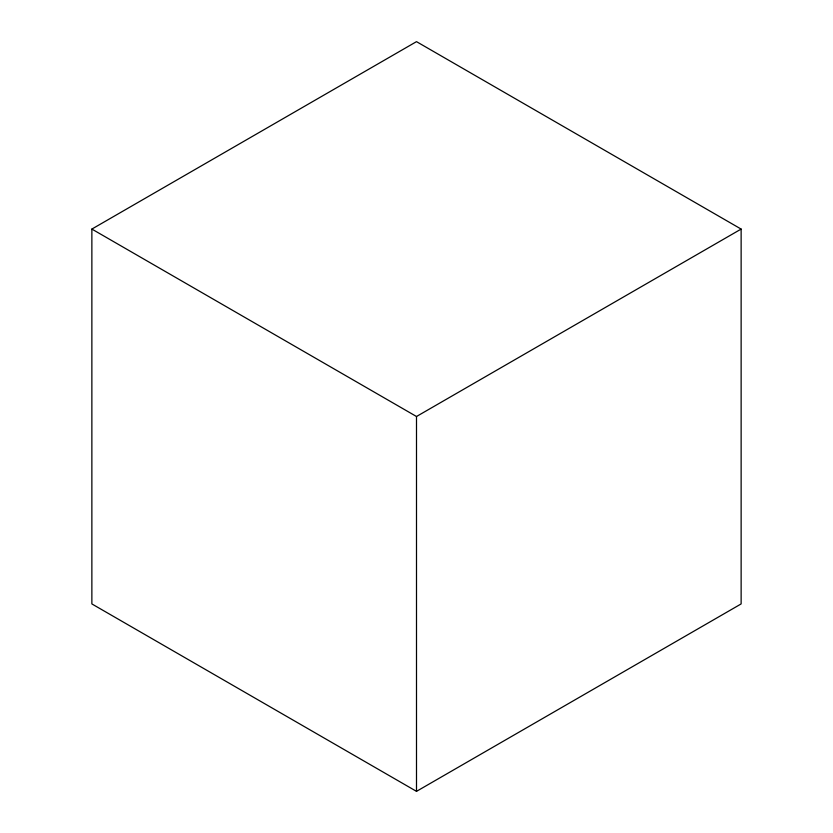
<?xml version="1.0" encoding="UTF-8"?>
<svg xmlns="http://www.w3.org/2000/svg" width="833" height="833" viewBox="0 0 833 833"><rect width="100%" height="100%" fill="white"/><g stroke="black" fill="none" stroke-linecap="round" stroke-linejoin="round"><path stroke-width="1.25" d="M91.869 229.075L416.5 41.65L741.131 229.075L741.131 603.925L416.5 791.35L91.869 603.925L91.869 229.075L416.5 416.5L741.131 229.075M416.5 416.5L416.5 791.35"/></g></svg>
